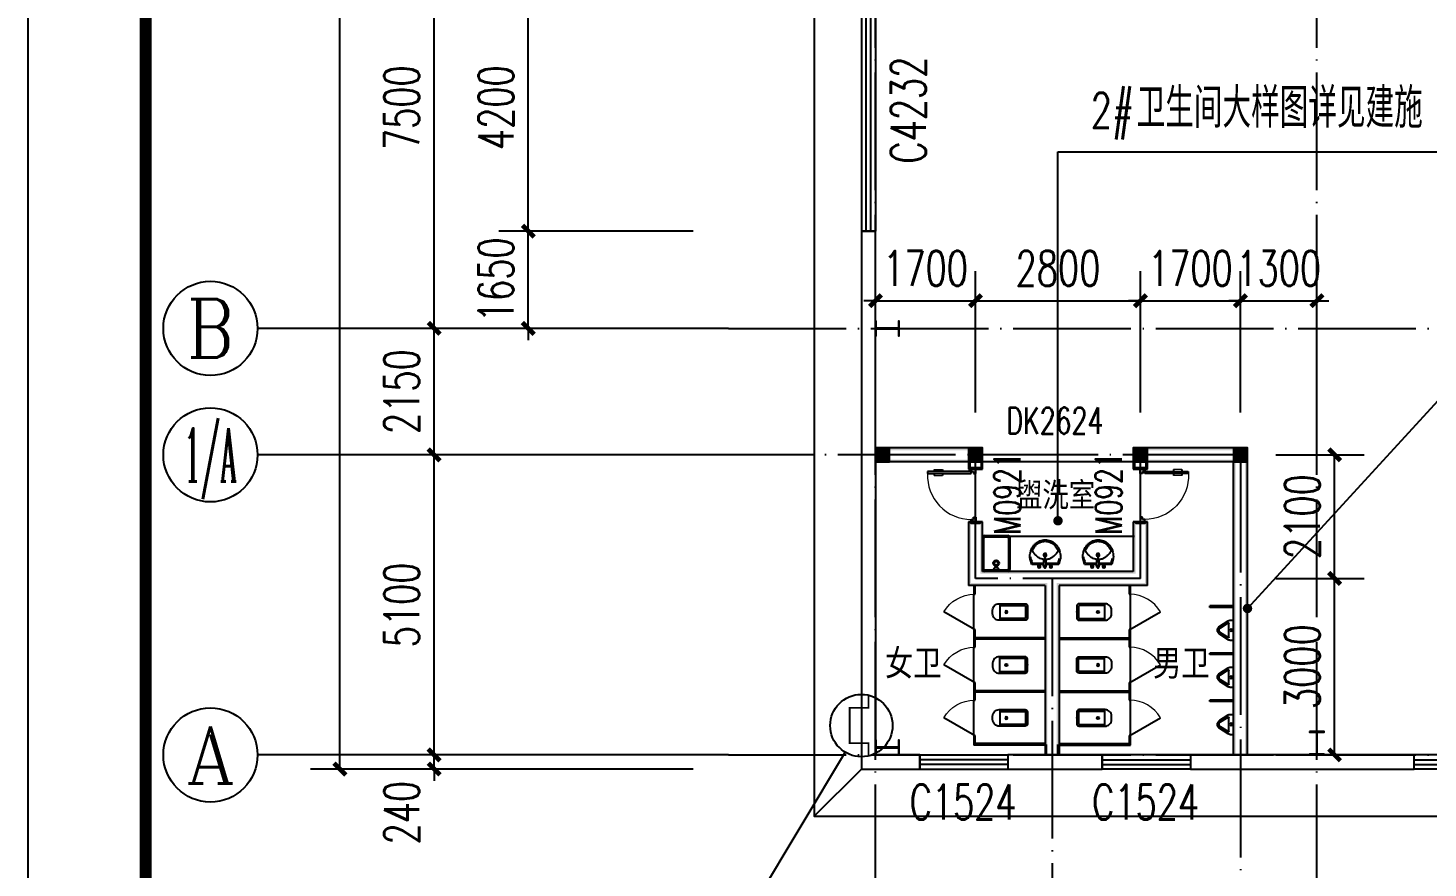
# Model space of a CAD drawing. Extents: x 14095202 to 14511487, y -1430609 to -90420.
# Drawn here: x 14387687 to 14411474, y -337142 to -322865 of the extents above; entities that cross this region are included whole.
import ezdxf
from ezdxf.enums import TextEntityAlignment as Align

# ---------------------------------------------------------------- set-up
doc = ezdxf.new("R2010")
doc.units = 0
doc.header["$LTSCALE"] = 1000
doc.header["$MEASUREMENT"] = 0
doc.linetypes.add('DOTE', pattern=[2.42, 2, -0.2, 0.02, -0.2])
for name, color, linetype in [('AXIS', 3, 'Continuous'), ('AXIS_TEXT', 7, 'Continuous'), ('COLUMN', 2, 'Continuous'), ('DIM_LEAD', 3, 'Continuous'), ('DOTE', 1, 'DOTE'), ('LVTRY', 6, 'Continuous'), ('PUB_DIM', 3, 'Continuous'), ('PUB_HATCH', 8, 'Continuous'), ('PUB_TEXT', 7, 'Continuous'), ('PUB_WALL', 9, 'Continuous'), ('TK', 4, 'Continuous'), ('WALL', 9, 'Continuous'), ('WALL-PARAPET', 6, 'Continuous'), ('WINDOW', 4, 'Continuous'), ('WINDOW_TEXT', 7, 'Continuous')]:
    doc.layers.add(name, color=color, linetype=linetype)
doc.styles.add('_TCH_AXIS', font='COMPLEX', dxfattribs={"bigfont": 'GBCBIG'})
doc.styles.add('_TCH_DIM', font='SIMPLEX', dxfattribs={"bigfont": 'GBCBIG'})
doc.styles.add('_TCH_DIM_T3', font='SIMPLEX', dxfattribs={"width": 0.705882, "bigfont": 'GBCBIG'})
doc.styles.add('_TCH_WINDOW', font='SIMPLEX', dxfattribs={"height": 3.5, "bigfont": 'GBCBIG'})
doc.styles.add('COMPLEX', font='COMPLEX')
doc.styles.add('YAYA', font='', dxfattribs={"width": 0.8, "height": 1})
doc.styles.get('YAYA').set_extended_font_data('SimSun')
doc.dimstyles.new('_TCH_ARCH&&200', dxfattribs={"dimtxt": 595, "dimasz": 200, "dimexe": 500, "dimexo": 600, "dimgap": 252.5, "dimtad": 1, "dimdec": 0, "dimzin": 0, "dimdsep": 46, "dimtxsty": '_TCH_DIM_T3', "dimblk": 'ARCHTICK', "dimcen": 0.09, "dimclrt": 7, "dimazin": 2, "dimtfac": 1, "dimtdec": 0, "dimtix": 1, "dimtmove": 2, "dimatfit": 3, "dimfxl": 0, "dimtolj": 1, "dimtzin": 0, "dimarcsym": 0})

# ---------------------------------------------------------------- blocks, each defined once
blk = doc.blocks.new('A$C797E1D2B')
at = {"layer": 'COLUMN'}
h = blk.add_hatch(color=256, dxfattribs=at)
h.paths.add_polyline_path([(125, 400), (250, 400), (250, 388), (130, 388), (130, 200), (125, 200)])
h.paths.add_polyline_path([(0, 400), (125, 400), (125, 200), (120, 200), (120, 388), (0, 388)])
h.paths.add_polyline_path([(0, 12), (120, 12), (120, 200), (125, 200), (125, 0), (0, 0)])
h.paths.add_polyline_path([(125, 200), (130, 200), (130, 12), (250, 12), (250, 0), (125, 0)])
blk.add_lwpolyline([(250, 0), (250, 12), (130, 12), (130, 388), (250, 388), (250, 400), (0, 400), (0, 388), (120, 388), (120, 12), (0, 12), (0, 0)], close=True, dxfattribs=at)
blk = doc.blocks.new('GeYuanFrame_78234766', base_point=(20.09, 4.53))
at = {"layer": 'TK'}
blk.add_lwpolyline([(20.09, 4.53), (20.09, 598.53), (1071.09, 598.53), (1071.09, 4.53)], close=True, dxfattribs=at)
at = {"layer": 'TK', "const_width": 1}
blk.add_lwpolyline([(45.09, 588.53), (1061.09, 588.53), (1061.09, 14.53), (45.09, 14.53)], close=True, dxfattribs=at)
blk = doc.blocks.new('_AXISO')
blk.add_circle((0, 0), 0.5)
at = {"layer": 'AXIS_TEXT', "style": 'COMPLEX', "width": 1.041667}
blk.add_attdef('A', text='', height=0.56, dxfattribs=at).set_placement((-0.25, -0.28), (0.25, -0.28), align=Align.FIT)
blk = doc.blocks.new('_ArchTick')
at = {"color": 0, "linetype": 'ByBlock', "const_width": 0.4}
blk.add_lwpolyline([(-0.5, -0.5), (0.5, 0.5)], dxfattribs=at)
blk = doc.blocks.new('*D76')
at = {"layer": 'AXIS', "color": 0, "lineweight": -2}
for p, q in [((14398987, -207980), (14392487, -207980)), ((14392987, -335460), (14392987, -207980)), ((14398987, -335460), (14392487, -335460))]:
    blk.add_line(p, q, dxfattribs=at)
at = {"layer": 'Defpoints', "color": 0}
for p in [(14392987, -207980), (14399587, -207980), (14399587, -335460)]:
    blk.add_point(p, dxfattribs=at)
at = {"layer": 'AXIS', "color": 0, "lineweight": -2, "xscale": 200, "yscale": 200, "zscale": 200}
for p, rotation in [((14392987, -207980), 90), ((14392987, -335460), 270)]:
    blk.add_blockref('_ArchTick', p, dxfattribs=dict(at, rotation=rotation))
at = {"layer": 'AXIS', "color": 7, "insert": (14392437, -271720), "char_height": 595, "attachment_point": 5, "rotation": 90, "style": '_TCH_DIM_T3'}
blk.add_mtext('\\A1;127480', dxfattribs=at)
blk = doc.blocks.new('*D77')
at = {"layer": 'AXIS', "color": 0, "lineweight": -2}
for p, q in [((14394587, -335220), (14394587, -335020)), ((14398987, -335220), (14394087, -335220)), ((14394587, -335460), (14394587, -335220)), ((14398987, -335460), (14394087, -335460)), ((14394587, -335460), (14394587, -335660))]:
    blk.add_line(p, q, dxfattribs=at)
at = {"layer": 'Defpoints', "color": 0}
for p in [(14394587, -335220), (14399587, -335220), (14399587, -335460)]:
    blk.add_point(p, dxfattribs=at)
at = {"layer": 'AXIS', "color": 0, "lineweight": -2, "xscale": 200, "yscale": 200, "zscale": 200}
for p, rotation in [((14394587, -335220), 270), ((14394587, -335460), 90)]:
    blk.add_blockref('_ArchTick', p, dxfattribs=dict(at, rotation=rotation))
at = {"layer": 'AXIS', "color": 7, "insert": (14394037, -336200), "char_height": 595, "attachment_point": 5, "rotation": 90, "style": '_TCH_DIM_T3'}
blk.add_mtext('\\A1;240', dxfattribs=at)
blk = doc.blocks.new('*D78')
at = {"layer": 'AXIS', "color": 0, "lineweight": -2}
for p, q in [((14398987, -330120), (14394087, -330120)), ((14394587, -335220), (14394587, -330120)), ((14398987, -335220), (14394087, -335220))]:
    blk.add_line(p, q, dxfattribs=at)
at = {"layer": 'Defpoints', "color": 0}
for p in [(14394587, -330120), (14399587, -330120), (14399587, -335220)]:
    blk.add_point(p, dxfattribs=at)
at = {"layer": 'AXIS', "color": 0, "lineweight": -2, "xscale": 200, "yscale": 200, "zscale": 200}
for p, rotation in [((14394587, -330120), 90), ((14394587, -335220), 270)]:
    blk.add_blockref('_ArchTick', p, dxfattribs=dict(at, rotation=rotation))
at = {"layer": 'AXIS', "color": 7, "insert": (14394037, -332670), "char_height": 595, "attachment_point": 5, "rotation": 90, "style": '_TCH_DIM_T3'}
blk.add_mtext('\\A1;5100', dxfattribs=at)
blk = doc.blocks.new('*D79')
at = {"layer": 'AXIS', "color": 0, "lineweight": -2}
for p, q in [((14398987, -327970), (14394087, -327970)), ((14394587, -330120), (14394587, -327970)), ((14398987, -330120), (14394087, -330120))]:
    blk.add_line(p, q, dxfattribs=at)
at = {"layer": 'Defpoints', "color": 0}
for p in [(14394587, -327970), (14399587, -327970), (14399587, -330120)]:
    blk.add_point(p, dxfattribs=at)
at = {"layer": 'AXIS', "color": 0, "lineweight": -2, "xscale": 200, "yscale": 200, "zscale": 200}
for p, rotation in [((14394587, -327970), 90), ((14394587, -330120), 270)]:
    blk.add_blockref('_ArchTick', p, dxfattribs=dict(at, rotation=rotation))
at = {"layer": 'AXIS', "color": 7, "insert": (14394037, -329045), "char_height": 595, "attachment_point": 5, "rotation": 90, "style": '_TCH_DIM_T3'}
blk.add_mtext('\\A1;2150', dxfattribs=at)
blk = doc.blocks.new('*D80')
at = {"layer": 'AXIS', "color": 0, "lineweight": -2}
for p, q in [((14398987, -320470), (14394087, -320470)), ((14394587, -327970), (14394587, -320470)), ((14398987, -327970), (14394087, -327970))]:
    blk.add_line(p, q, dxfattribs=at)
at = {"layer": 'Defpoints', "color": 0}
for p in [(14394587, -320470), (14399587, -320470), (14399587, -327970)]:
    blk.add_point(p, dxfattribs=at)
at = {"layer": 'AXIS', "color": 0, "lineweight": -2, "xscale": 200, "yscale": 200, "zscale": 200}
for p, rotation in [((14394587, -320470), 90), ((14394587, -327970), 270)]:
    blk.add_blockref('_ArchTick', p, dxfattribs=dict(at, rotation=rotation))
at = {"layer": 'AXIS', "color": 7, "insert": (14394037, -324220), "char_height": 595, "attachment_point": 5, "rotation": 90, "style": '_TCH_DIM_T3'}
blk.add_mtext('\\A1;7500', dxfattribs=at)
blk = doc.blocks.new('$TCHSYS$WIN2D')
for p, q in [((-0.5, 0.5), (0.5, 0.5)), ((-0.5, 0.5), (-0.5, -0.5)), ((0.5, 0.5), (0.5, -0.5)), ((0.5, 0.1667), (-0.5, 0.1667)), ((0.5, -0.1667), (-0.5, -0.1667)), ((-0.5, -0.5), (0.5, -0.5))]:
    blk.add_line(p, q)
blk = doc.blocks.new('$lvtry$00000037')
for p, q in [((-305, -430), (-305, -30)), ((-285, -420), (-285, -40)), ((-275, 0), (275, 0)), ((-265, -20), (265, -20)), ((285, -180), (245, -198)), ((245, -198), (245, -263)), ((285, -40), (285, -420)), ((305, -30), (305, -430)), ((275, -460), (-275, -460)), ((265, -440), (-265, -440)), ((245, -263), (285, -280))]:
    blk.add_line(p, q)
for radius in [50, 32.5]:
    blk.add_circle((165, -230), radius)
for centre, radius, start, end in [((-275, -30), 30, 90, 180), ((-265, -40), 20, 90, 180), ((265, -40), 20, 0, 90), ((275, -30), 30, 0, 90), ((-275, -430), 30, 180, 270), ((-265, -420), 20, 180, 270), ((265, -420), 20, 270, 0), ((275, -430), 30, 270, 0)]:
    blk.add_arc(centre, radius, start, end)
blk = doc.blocks.new('$lvtry$00000007')
for p, q in [((-170, 0), (170, 0)), ((-170, -61), (-170, 0)), ((-162, -88), (-69, -231)), ((-124, -91), (-43, -216)), ((-116, -76), (116, -76)), ((43, -216), (124, -91)), ((69, -231), (162, -88)), ((170, -61), (170, 0))]:
    blk.add_line(p, q)
blk.add_circle((0, -38), 17.7)
for centre, radius, start, end in [((-120, -61), 50, 180, 213.0863), ((-116, -86), 10, 90, 213.0863), ((0, -191), 80, 210, 330), ((0, -191), 50, 210, 330), ((116, -86), 10, 326.9137, 90), ((120, -61), 50, 326.9137, 0)]:
    blk.add_arc(centre, radius, start, end)
blk = doc.blocks.new('$DorLib2D$00000009')
for p, q in [((0.413, 0.905), (0.413, 0.081)), ((0.454, 0.905), (0.413, 0.905)), ((0.454, 0.081), (0.454, 0.905)), ((0.413, 0.782), (0.378, 0.782)), ((0.413, 0.624), (0.378, 0.624)), ((0.489, 0.782), (0.454, 0.782)), ((0.489, 0.624), (0.454, 0.624)), ((-0.494, 0.081), (-0.453, 0.081)), ((-0.494, -0.002), (-0.494, 0.081)), ((-0.453, 0.081), (-0.453, 0.039)), ((-0.453, 0.039), (-0.412, 0.039)), ((-0.412, 0.039), (-0.412, -0.002)), ((0.413, 0.081), (0.454, 0.081)), ((0.454, 0.039), (0.413, 0.039)), ((0.413, 0.039), (0.413, -0.002)), ((0.495, 0.081), (0.454, 0.081)), ((0.454, 0.081), (0.454, 0.039)), ((0.495, -0.002), (0.495, 0.081)), ((-0.494, -0.002), (-0.494, -0.002)), ((-0.412, -0.002), (-0.494, -0.002)), ((0.413, -0.002), (0.495, -0.002)), ((0.495, -0.002), (0.495, -0.002))]:
    blk.add_line(p, q)
at = {"lineweight": 13}
for p, q in [((0.378, 0.782), (0.378, 0.624)), ((0.489, 0.782), (0.489, 0.624))]:
    blk.add_line(p, q, dxfattribs=at)
blk.add_arc((0.372, 0.082), 0.825, 87.134, 180.0717, dxfattribs=at)
blk = doc.blocks.new('$TCHSYS$APDOOR2D')
blk.add_line((0.5, 0), (0, 0.866))
at = {"lineweight": 13}
blk.add_arc((0.5, 0), 1, 120, 180, dxfattribs=at)
blk = doc.blocks.new('_FZH')
blk.add_lwpolyline([(-0.5, -0.5), (0.5, -0.5), (0.5, 0.5), (-0.5, 0.5)], close=True)
at = {"layer": 'PUB_HATCH'}
blk.add_solid([(-0.5, -0.5), (0.5, -0.5), (-0.5, 0.5), (0.5, 0.5)], dxfattribs=at)
blk = doc.blocks.new('$lvtry$00000192')
for p, q in [((-249, -114), (-277, -200)), ((-257, -192), (-247, -166)), ((-30, -114), (-249, -114)), ((-237, -138), (-247, -166)), ((-235, -138), (-27, -138)), ((-144, -84), (-75, -83)), ((-109, -118), (-110, -49)), ((-24, -72), (-30, -109)), ((-30, -109), (-17, -212)), ((-24, -72), (0, -73)), ((-24, -72), (-17, -212)), ((-23, -91), (0, -91)), ((-18, -202), (-1, -202)), ((-17, -212), (-1, -212)), ((15, -203), (-1, -202)), ((14, -212), (-1, -212)), ((24, -73), (0, -73)), ((23, -92), (0, -91)), ((1, -314), (0, -229)), ((24, -73), (14, -212)), ((30, -110), (14, -212)), ((24, -73), (30, -110)), ((26, -138), (243, -138)), ((256, -114), (29, -114)), ((75, -83), (144, -82)), ((110, -117), (109, -48)), ((243, -138), (263, -192)), ((243, -138), (272, -216)), ((283, -200), (256, -114)), ((-43, -272), (43, -271))]:
    blk.add_line(p, q)
for points in [[(-277, -200, 0.044851), (-282, -257, 0.06689), (-277, -296, 0.023023), (-257, -356, 0.044853), (-243, -386, 0.043799), (-215, -425, 0.044001), (-180, -459, 0.042834), (-139, -487, 0.043018), (-95, -507, 0.042273), (-47, -520, 0.042347), (2, -524, 0.04234), (52, -520, 0.042268), (100, -508, 0.043003), (144, -488, 0.042821), (185, -460, 0.043985), (220, -426, 0.043782), (249, -387, 0.044843), (273, -338, 0.059205), (283, -297, 0.030672), (287, -241, 0.04375), (283, -201, 0.001982), (283, -201, 0.000717), (283, -200)], [(-21, -200, 0.021783), (-40, -200, 0.043137), (-49, -201, 0.041783), (-92, -214, 0.044848), (-129, -233, 0.04131), (-155, -252, 0.026055), (-194, -290, 0.052783), (-228, -336, 0.159914), (-231, -349, 0.063485), (-229, -357, 0.0374), (-221, -373, 0.051256), (-198, -406, 0.043963), (-164, -440, 0.042872), (-127, -465, 0.042994), (-86, -483, 0.042296), (-43, -495, 0.042347), (2, -499, 0.042341), (47, -495, 0.042292), (91, -484, 0.04298), (132, -466, 0.042859), (169, -440, 0.043948), (202, -409, 0.046877), (227, -374, 0.041749), (235, -357, 0.059652), (238, -346, 0.177603), (234, -327, 0.063235), (189, -275, 0.024325), (146, -239, 0.043369), (120, -223, 0.042415), (76, -205, 0.050318), (38, -197, 0.034463), (33, -197, 0.015757), (19, -198, 0.015757)]]:
    blk.add_lwpolyline(points, format="xyb")
blk.add_lwpolyline([(-257, -192), (-264, -237), (-264, -241)])
for centre, radius in [((-109, -83), 23.8), ((-109, -83), 14.2), ((110, -83), 23.8), ((110, -83), 14.2), ((0, -271), 28.5), ((0, -271), 19)]:
    blk.add_circle(centre, radius)
for centre, start, end in [((-1, -61), 79.8328, 278.7823), ((1, -61), 259.8328, 98.7823)]:
    blk.add_arc(centre, 6.83, start, end)
blk.add_point((0, -91))
blk = doc.blocks.new('$lvtry$00000200')
at = {"color": 0}
for p, q in [((-110, -40), (-110, -470)), ((100, -30), (-100, -30)), ((110, -470), (110, -40))]:
    blk.add_line(p, q, dxfattribs=at)
blk.add_lwpolyline([(100, 0), (-100, 0, 0.414214), (-140, -40), (-140, -480, 0.414214), (-30, -590), (30, -590, 0.414214), (140, -480), (140, -40, 0.414214)], format="xyb", close=True, dxfattribs=at)
blk.add_lwpolyline([(140, -470), (-140, -470)], dxfattribs=at)
blk.add_circle((0, -359), 20, dxfattribs=at)
for centre, start, end in [((-100, -40), 90, 180), ((100, -40), 0, 90)]:
    blk.add_arc(centre, 10, start, end, dxfattribs=at)
for p in [(0, 0), (0, -359)]:
    blk.add_point(p, dxfattribs=at)
blk = doc.blocks.new('*D389')
at = {"layer": 'Defpoints', "color": 0}
for p in [(14396187, -326320), (14399587, -326320), (14399587, -327970)]:
    blk.add_point(p, dxfattribs=at)
at = {"layer": 'PUB_DIM', "color": 0, "lineweight": -2}
for p, q in [((14398987, -326320), (14395687, -326320)), ((14396187, -326320), (14396187, -326120)), ((14396187, -327970), (14396187, -326320)), ((14398987, -327970), (14395687, -327970)), ((14396187, -327970), (14396187, -328170))]:
    blk.add_line(p, q, dxfattribs=at)
at = {"layer": 'PUB_DIM', "color": 0, "lineweight": -2, "xscale": 200, "yscale": 200, "zscale": 200}
for p, rotation in [((14396187, -326320), 270), ((14396187, -327970), 90)]:
    blk.add_blockref('_ArchTick', p, dxfattribs=dict(at, rotation=rotation))
at = {"layer": 'PUB_DIM', "color": 7, "insert": (14395637, -327145), "char_height": 595, "attachment_point": 5, "rotation": 90, "style": '_TCH_DIM_T3'}
blk.add_mtext('\\A1;1650', dxfattribs=at)
blk = doc.blocks.new('*D390')
at = {"layer": 'Defpoints', "color": 0}
for p in [(14396187, -322120), (14399587, -322120), (14399587, -326320)]:
    blk.add_point(p, dxfattribs=at)
at = {"layer": 'PUB_DIM', "color": 0, "lineweight": -2}
for p, q in [((14398987, -322120), (14395687, -322120)), ((14396187, -326320), (14396187, -322120)), ((14398987, -326320), (14395687, -326320))]:
    blk.add_line(p, q, dxfattribs=at)
at = {"layer": 'PUB_DIM', "color": 0, "lineweight": -2, "xscale": 200, "yscale": 200, "zscale": 200}
for p, rotation in [((14396187, -322120), 90), ((14396187, -326320), 270)]:
    blk.add_blockref('_ArchTick', p, dxfattribs=dict(at, rotation=rotation))
at = {"layer": 'PUB_DIM', "color": 7, "insert": (14395637, -324220), "char_height": 595, "attachment_point": 5, "rotation": 90, "style": '_TCH_DIM_T3'}
blk.add_mtext('\\A1;4200', dxfattribs=at)
blk = doc.blocks.new('*D875')
at = {"layer": 'Defpoints', "color": 0}
for p in [(14403787, -327500), (14402087, -330000), (14403787, -330000)]:
    blk.add_point(p, dxfattribs=at)
at = {"layer": 'PUB_DIM', "color": 0, "lineweight": -2}
for p, q in [((14402087, -329400), (14402087, -327000)), ((14403787, -329400), (14403787, -327000)), ((14402087, -327500), (14401887, -327500)), ((14402087, -327500), (14403787, -327500)), ((14403787, -327500), (14403987, -327500))]:
    blk.add_line(p, q, dxfattribs=at)
at = {"layer": 'PUB_DIM', "color": 0, "lineweight": -2, "xscale": 200, "yscale": 200, "zscale": 200}
blk.add_blockref('_ArchTick', (14402087, -327500), dxfattribs=at)
at = {"layer": 'PUB_DIM', "color": 0, "lineweight": -2, "xscale": 200, "yscale": 200, "zscale": 200, "rotation": 180}
blk.add_blockref('_ArchTick', (14403787, -327500), dxfattribs=at)
at = {"layer": 'PUB_DIM', "color": 7, "insert": (14402937, -326950), "char_height": 595, "attachment_point": 5, "style": '_TCH_DIM_T3'}
blk.add_mtext('\\A1;1700', dxfattribs=at)
blk = doc.blocks.new('*D876')
at = {"layer": 'Defpoints', "color": 0}
for p in [(14406587, -327500), (14403787, -330000), (14406587, -330000)]:
    blk.add_point(p, dxfattribs=at)
at = {"layer": 'PUB_DIM', "color": 0, "lineweight": -2}
for p, q in [((14403787, -329400), (14403787, -327000)), ((14406587, -329400), (14406587, -327000)), ((14403787, -327500), (14406587, -327500))]:
    blk.add_line(p, q, dxfattribs=at)
at = {"layer": 'PUB_DIM', "color": 0, "lineweight": -2, "xscale": 200, "yscale": 200, "zscale": 200, "rotation": 180}
blk.add_blockref('_ArchTick', (14403787, -327500), dxfattribs=at)
at = {"layer": 'PUB_DIM', "color": 0, "lineweight": -2, "xscale": 200, "yscale": 200, "zscale": 200}
blk.add_blockref('_ArchTick', (14406587, -327500), dxfattribs=at)
at = {"layer": 'PUB_DIM', "color": 7, "insert": (14405187, -326950), "char_height": 595, "attachment_point": 5, "style": '_TCH_DIM_T3'}
blk.add_mtext('\\A1;2800', dxfattribs=at)
blk = doc.blocks.new('*D877')
at = {"layer": 'Defpoints', "color": 0}
for p in [(14408287, -327500), (14406587, -330000), (14408287, -330000)]:
    blk.add_point(p, dxfattribs=at)
at = {"layer": 'PUB_DIM', "color": 0, "lineweight": -2}
for p, q in [((14406587, -329400), (14406587, -327000)), ((14408287, -329400), (14408287, -327000)), ((14406587, -327500), (14406387, -327500)), ((14406587, -327500), (14408287, -327500)), ((14408287, -327500), (14408487, -327500))]:
    blk.add_line(p, q, dxfattribs=at)
at = {"layer": 'PUB_DIM', "color": 0, "lineweight": -2, "xscale": 200, "yscale": 200, "zscale": 200}
blk.add_blockref('_ArchTick', (14406587, -327500), dxfattribs=at)
at = {"layer": 'PUB_DIM', "color": 0, "lineweight": -2, "xscale": 200, "yscale": 200, "zscale": 200, "rotation": 180}
blk.add_blockref('_ArchTick', (14408287, -327500), dxfattribs=at)
at = {"layer": 'PUB_DIM', "color": 7, "insert": (14407437, -326950), "char_height": 595, "attachment_point": 5, "style": '_TCH_DIM_T3'}
blk.add_mtext('\\A1;1700', dxfattribs=at)
blk = doc.blocks.new('*D878')
at = {"layer": 'Defpoints', "color": 0}
for p in [(14409587, -327500), (14408287, -330000), (14409587, -330000)]:
    blk.add_point(p, dxfattribs=at)
at = {"layer": 'PUB_DIM', "color": 0, "lineweight": -2}
for p, q in [((14408287, -329400), (14408287, -327000)), ((14409587, -329400), (14409587, -327000)), ((14408287, -327500), (14408087, -327500)), ((14408287, -327500), (14409587, -327500)), ((14409587, -327500), (14409787, -327500))]:
    blk.add_line(p, q, dxfattribs=at)
at = {"layer": 'PUB_DIM', "color": 0, "lineweight": -2, "xscale": 200, "yscale": 200, "zscale": 200}
blk.add_blockref('_ArchTick', (14408287, -327500), dxfattribs=at)
at = {"layer": 'PUB_DIM', "color": 0, "lineweight": -2, "xscale": 200, "yscale": 200, "zscale": 200, "rotation": 180}
blk.add_blockref('_ArchTick', (14409587, -327500), dxfattribs=at)
at = {"layer": 'PUB_DIM', "color": 7, "insert": (14408937, -326950), "char_height": 595, "attachment_point": 5, "style": '_TCH_DIM_T3'}
blk.add_mtext('\\A1;1300', dxfattribs=at)
blk = doc.blocks.new('*D1073')
at = {"layer": 'Defpoints', "color": 0}
for p in [(14408287, -332220), (14409887, -332220), (14408287, -335220)]:
    blk.add_point(p, dxfattribs=at)
at = {"layer": 'PUB_DIM', "color": 0, "lineweight": -2}
for p, q in [((14408887, -332220), (14410387, -332220)), ((14409887, -335220), (14409887, -332220)), ((14408887, -335220), (14410387, -335220))]:
    blk.add_line(p, q, dxfattribs=at)
at = {"layer": 'PUB_DIM', "color": 0, "lineweight": -2, "xscale": 200, "yscale": 200, "zscale": 200}
for p, rotation in [((14409887, -332220), 90), ((14409887, -335220), 270)]:
    blk.add_blockref('_ArchTick', p, dxfattribs=dict(at, rotation=rotation))
at = {"layer": 'PUB_DIM', "color": 7, "insert": (14409337, -333720), "char_height": 595, "attachment_point": 5, "rotation": 90, "style": '_TCH_DIM_T3'}
blk.add_mtext('\\A1;3000', dxfattribs=at)
blk = doc.blocks.new('*D1074')
at = {"layer": 'Defpoints', "color": 0}
for p in [(14408287, -330120), (14409887, -330120), (14408287, -332220)]:
    blk.add_point(p, dxfattribs=at)
at = {"layer": 'PUB_DIM', "color": 0, "lineweight": -2}
for p, q in [((14408887, -330120), (14410387, -330120)), ((14409887, -332220), (14409887, -330120)), ((14408887, -332220), (14410387, -332220))]:
    blk.add_line(p, q, dxfattribs=at)
at = {"layer": 'PUB_DIM', "color": 0, "lineweight": -2, "xscale": 200, "yscale": 200, "zscale": 200}
for p, rotation in [((14409887, -330120), 90), ((14409887, -332220), 270)]:
    blk.add_blockref('_ArchTick', p, dxfattribs=dict(at, rotation=rotation))
at = {"layer": 'PUB_DIM', "color": 7, "insert": (14409337, -331170), "char_height": 595, "attachment_point": 5, "rotation": 90, "style": '_TCH_DIM_T3'}
blk.add_mtext('\\A1;2100', dxfattribs=at)

msp = doc.modelspace()

# ---------------------------------------------------------------- hatches: boundary and pattern name
at = {"layer": 'PUB_WALL'}
for points in [[(14402326.9, -330000.3), (14402086.9, -330000.3), (14402126.9, -330040.3), (14402286.9, -330040.3)], [(14402086.9, -330000.3), (14402086.9, -330240.3), (14402126.9, -330200.3), (14402126.9, -330040.3)], [(14402326.9, -330240.3), (14402326.9, -330000.3), (14402286.9, -330040.3), (14402286.9, -330200.3)], [(14402326.9, -330000.3), (14402326.9, -330040.3), (14403666.9, -330040.3), (14403666.9, -330000.3)], [(14403906.9, -330000.3), (14403666.9, -330000.3), (14403706.9, -330040.3), (14403866.9, -330040.3)], [(14403666.9, -330000.3), (14403666.9, -330240.3), (14403706.9, -330200.3), (14403706.9, -330040.3)], [(14403906.9, -330240.3), (14403906.9, -330000.3), (14403866.9, -330040.3), (14403866.9, -330200.3)], [(14406706.9, -330000.3), (14406466.9, -330000.3), (14406506.9, -330040.3), (14406666.9, -330040.3)], [(14406466.9, -330000.3), (14406466.9, -330240.3), (14406506.9, -330200.3), (14406506.9, -330040.3)], [(14406706.9, -330240.3), (14406706.9, -330000.3), (14406666.9, -330040.3), (14406666.9, -330200.3)], [(14406706.9, -330000.3), (14406706.9, -330040.3), (14408166.9, -330040.3), (14408166.9, -330000.3)], [(14408406.9, -330000.3), (14408166.9, -330000.3), (14408206.9, -330040.3), (14408366.9, -330040.3)], [(14408166.9, -330000.3), (14408166.9, -330240.3), (14408206.9, -330200.3), (14408206.9, -330040.3)], [(14408406.9, -330240.3), (14408406.9, -330000.3), (14408366.9, -330040.3), (14408366.9, -330200.3)], [(14402086.9, -330240.3), (14402326.9, -330240.3), (14402286.9, -330200.3), (14402126.9, -330200.3)], [(14402326.9, -330200.3), (14402326.9, -330240.3), (14403666.9, -330240.3), (14403666.9, -330200.3)], [(14403666.9, -330240.3), (14403906.9, -330240.3), (14403866.9, -330200.3), (14403706.9, -330200.3)], [(14403706.9, -330240.3), (14403666.9, -330240.3), (14403666.9, -330360.3), (14403706.9, -330320.3)], [(14403666.9, -330360.3), (14403906.9, -330360.3), (14403866.9, -330320.3), (14403706.9, -330320.3)], [(14403906.9, -330240.3), (14403866.9, -330240.3), (14403866.9, -330320.3), (14403906.9, -330360.3)], [(14406466.9, -330240.3), (14406706.9, -330240.3), (14406666.9, -330200.3), (14406506.9, -330200.3)], [(14406506.9, -330240.3), (14406466.9, -330240.3), (14406466.9, -330360.3), (14406506.9, -330320.3)], [(14406466.9, -330360.3), (14406706.9, -330360.3), (14406666.9, -330320.3), (14406506.9, -330320.3)], [(14406706.9, -330240.3), (14406666.9, -330240.3), (14406666.9, -330320.3), (14406706.9, -330360.3)], [(14406706.9, -330200.3), (14406706.9, -330240.3), (14408166.9, -330240.3), (14408166.9, -330200.3)], [(14408166.9, -330240.3), (14408406.9, -330240.3), (14408366.9, -330200.3), (14408206.9, -330200.3)], [(14408206.9, -330240.3), (14408166.9, -330240.3), (14408166.9, -335220.3), (14408206.9, -335220.3)], [(14408406.9, -330240.3), (14408366.9, -330240.3), (14408366.9, -335220.3), (14408406.9, -335220.3)], [(14403906.9, -331260.3), (14403666.9, -331260.3), (14403706.9, -331300.3), (14403866.9, -331300.3)], [(14403666.9, -331260.3), (14403666.9, -332340.3), (14403706.9, -332300.3), (14403706.9, -331300.3)], [(14403906.9, -332100.3), (14403906.9, -331260.3), (14403866.9, -331300.3), (14403866.9, -332140.3)], [(14406706.9, -331260.3), (14406466.9, -331260.3), (14406506.9, -331300.3), (14406666.9, -331300.3)], [(14406466.9, -331260.3), (14406466.9, -332100.3), (14406506.9, -332140.3), (14406506.9, -331300.3)], [(14406706.9, -332340.3), (14406706.9, -331260.3), (14406666.9, -331300.3), (14406666.9, -332300.3)], [(14404966.9, -332340.3), (14403666.9, -332340.3), (14403706.9, -332300.3), (14405006.9, -332300.3)], [(14405206.9, -332100.3), (14403906.9, -332100.3), (14403866.9, -332140.3), (14405206.9, -332140.3)], [(14404966.9, -332340.3), (14404966.9, -333240.3), (14405006.9, -333240.3), (14405006.9, -332300.3)], [(14406706.9, -332340.3), (14405206.9, -332340.3), (14405166.9, -332300.3), (14406666.9, -332300.3)], [(14405206.9, -332340.3), (14405206.9, -333240.3), (14405166.9, -333240.3), (14405166.9, -332300.3)], [(14406466.9, -332100.3), (14405206.9, -332100.3), (14405206.9, -332140.3), (14406506.9, -332140.3)], [(14404966.9, -333240.3), (14404966.9, -334140.3), (14405006.9, -334140.3), (14405006.9, -333240.3)], [(14405206.9, -333240.3), (14405206.9, -334140.3), (14405166.9, -334140.3), (14405166.9, -333240.3)], [(14404966.9, -334140.3), (14404966.9, -335040.3), (14405006.9, -335040.3), (14405006.9, -334140.3)], [(14405206.9, -334140.3), (14405206.9, -335040.3), (14405166.9, -335040.3), (14405166.9, -334140.3)], [(14404966.9, -335040.3), (14404966.9, -335220.3), (14405006.9, -335220.3), (14405006.9, -335040.3)], [(14405206.9, -335040.3), (14405206.9, -335220.3), (14405166.9, -335220.3), (14405166.9, -335040.3)]]:
    msp.add_hatch(color=256, dxfattribs=at).paths.add_polyline_path(points)

# ---------------------------------------------------------------- linework, layer by layer
at = {"ltscale": 0.5}
msp.add_line((14401046.9, -336260.3), (14401846.9, -335460.3), dxfattribs=at)
msp.add_lwpolyline([(14401046.9, -312970.3), (14401046.9, -336260.3), (14417086.9, -336260.3)], dxfattribs=at)
at = {"const_width": 30}
msp.add_lwpolyline([(14401966.9, -334220.3), (14401966.9, -334420.3), (14401646.9, -334420.3), (14401646.9, -335020.3), (14401966.9, -335020.3), (14401966.9, -335220.3)], dxfattribs=at)
at = {"layer": 'AXIS'}
for p, q in [((14399586.9, -327970.3), (14391586.9, -327970.3)), ((14399586.9, -330120.3), (14391586.9, -330120.3)), ((14399586.9, -335220.3), (14391586.9, -335220.3))]:
    msp.add_line(p, q, dxfattribs=at)
at = {"layer": 'DIM_LEAD'}
for p, q in [((14405186.9, -331240.3), (14405186.9, -324970.3)), ((14405186.9, -324970.3), (14412848.6, -324970.3)), ((14408406.9, -332730.3), (14411706.9, -329130.3)), ((14401573.7, -335174.8), (14399586.9, -338480.3))]:
    msp.add_line(p, q, dxfattribs=at)
at = {"layer": 'DIM_LEAD', "const_width": 80}
for points in [[(14405186.9, -331280.3, 1), (14405186.9, -331200.3, 1)], [(14408379.8, -332759.8, 1), (14408433.9, -332700.9, 1)]]:
    msp.add_lwpolyline(points, format="xyb", close=True, dxfattribs=at)
at = {"layer": 'DIM_LEAD'}
msp.add_circle((14401846.9, -334720.3), 530.2, dxfattribs=at)
at = {"layer": 'DOTE'}
for p, q in [((14402086.9, -337720.3), (14402086.9, -205720.3)), ((14409586.9, -337720.3), (14409586.9, -205720.3)), ((14399586.9, -327970.3), (14494586.9, -327970.3)), ((14408286.9, -330120.3), (14399586.9, -330120.3)), ((14403786.9, -332220.3), (14403786.9, -330120.3)), ((14406586.9, -332220.3), (14406586.9, -330120.3)), ((14408286.9, -330120.3), (14408286.9, -337720.3)), ((14406586.9, -332220.3), (14403786.9, -332220.3)), ((14405086.9, -332220.3), (14405086.9, -337720.3)), ((14399586.9, -335220.3), (14494586.9, -335220.3))]:
    msp.add_line(p, q, dxfattribs=at)
at = {"layer": 'LVTRY'}
for p, q in [((14404366.9, -331500.3), (14406486.9, -331500.3)), ((14404366.9, -332100.3), (14404366.9, -331500.3)), ((14403754.4, -332340.3), (14403754.4, -332490.3)), ((14403779.4, -332340.3), (14403754.4, -332340.3)), ((14403754.4, -332490.3), (14403779.4, -332490.3)), ((14403754.4, -333090.3), (14403754.4, -332490.3)), ((14403779.4, -332490.3), (14403779.4, -332340.3)), ((14406394.4, -332340.3), (14406394.4, -332490.3)), ((14406419.4, -332340.3), (14406394.4, -332340.3)), ((14406394.4, -332490.3), (14406419.4, -332490.3)), ((14406419.4, -332490.3), (14406419.4, -332340.3)), ((14406419.4, -333090.3), (14406419.4, -332490.3)), ((14408166.9, -332687.8), (14407766.9, -332687.8)), ((14407766.9, -332712.8), (14407766.9, -332687.8)), ((14408166.9, -332712.8), (14407766.9, -332712.8)), ((14408166.9, -332712.8), (14408166.9, -332687.8)), ((14403779.4, -333090.3), (14403754.4, -333090.3)), ((14403754.4, -333090.3), (14403754.4, -333240.3)), ((14403754.4, -333240.3), (14403754.4, -333390.3)), ((14403779.4, -333227.8), (14403779.4, -333090.3)), ((14404966.9, -333227.8), (14403779.4, -333227.8)), ((14404966.9, -333252.8), (14403779.4, -333252.8)), ((14403779.4, -333390.3), (14403779.4, -333252.8)), ((14404966.9, -333252.8), (14404966.9, -333227.8)), ((14405206.9, -333227.8), (14406394.4, -333227.8)), ((14405206.9, -333252.8), (14406394.4, -333252.8)), ((14406419.4, -333090.3), (14406394.4, -333090.3)), ((14406394.4, -333090.3), (14406394.4, -333227.8)), ((14406394.4, -333252.8), (14406394.4, -333390.3)), ((14406419.4, -333240.3), (14406419.4, -333090.3)), ((14406419.4, -333390.3), (14406419.4, -333240.3)), ((14403754.4, -333390.3), (14403779.4, -333390.3)), ((14403754.4, -333990.3), (14403754.4, -333390.3)), ((14406394.4, -333390.3), (14406419.4, -333390.3)), ((14406419.4, -333990.3), (14406419.4, -333390.3)), ((14408166.9, -333487.8), (14407766.9, -333487.8)), ((14407766.9, -333512.8), (14407766.9, -333487.8)), ((14408166.9, -333512.8), (14408166.9, -333487.8)), ((14408166.9, -333512.8), (14407766.9, -333512.8)), ((14403779.4, -333990.3), (14403754.4, -333990.3)), ((14403754.4, -333990.3), (14403754.4, -334140.3)), ((14403754.4, -334140.3), (14403754.4, -334290.3)), ((14403779.4, -334127.8), (14403779.4, -333990.3)), ((14404966.9, -334127.8), (14403779.4, -334127.8)), ((14404966.9, -334152.8), (14403779.4, -334152.8)), ((14403779.4, -334290.3), (14403779.4, -334152.8)), ((14404966.9, -334152.8), (14404966.9, -334127.8)), ((14405206.9, -334127.8), (14406394.4, -334127.8)), ((14405206.9, -334152.8), (14406394.4, -334152.8)), ((14406419.4, -333990.3), (14406394.4, -333990.3)), ((14406394.4, -333990.3), (14406394.4, -334127.8)), ((14406394.4, -334152.8), (14406394.4, -334290.3)), ((14406419.4, -334140.3), (14406419.4, -333990.3)), ((14406419.4, -334290.3), (14406419.4, -334140.3)), ((14403754.4, -334290.3), (14403779.4, -334290.3)), ((14403754.4, -334890.3), (14403754.4, -334290.3)), ((14406394.4, -334290.3), (14406419.4, -334290.3)), ((14406419.4, -334890.3), (14406419.4, -334290.3)), ((14408166.9, -334287.8), (14407766.9, -334287.8)), ((14407766.9, -334312.8), (14407766.9, -334287.8)), ((14408166.9, -334312.8), (14407766.9, -334312.8)), ((14408166.9, -334312.8), (14408166.9, -334287.8)), ((14403779.4, -334890.3), (14403754.4, -334890.3)), ((14403754.4, -334890.3), (14403754.4, -335052.8)), ((14403779.4, -335027.8), (14403779.4, -334890.3)), ((14406419.4, -334890.3), (14406394.4, -334890.3)), ((14406394.4, -334890.3), (14406394.4, -335027.8)), ((14406419.4, -335052.8), (14406419.4, -334890.3)), ((14404966.9, -335052.8), (14403754.4, -335052.8)), ((14404966.9, -335027.8), (14403779.4, -335027.8)), ((14404966.9, -335052.8), (14404966.9, -335027.8)), ((14405206.9, -335027.8), (14406394.4, -335027.8)), ((14405206.9, -335052.8), (14406419.4, -335052.8))]:
    msp.add_line(p, q, dxfattribs=at)
at = {"layer": 'WALL'}
for p, q in [((14403666.9, -330000.3), (14402326.9, -330000.3)), ((14408166.9, -330000.3), (14406706.9, -330000.3)), ((14403666.9, -330240.3), (14402326.9, -330240.3)), ((14403666.9, -330240.3), (14403666.9, -330360.3)), ((14403666.9, -330360.3), (14403906.9, -330360.3)), ((14403906.9, -330360.3), (14403906.9, -330240.3)), ((14406466.9, -330240.3), (14406466.9, -330360.3)), ((14406466.9, -330360.3), (14406706.9, -330360.3)), ((14406706.9, -330360.3), (14406706.9, -330240.3)), ((14408166.9, -330240.3), (14406706.9, -330240.3)), ((14408166.9, -335220.3), (14408166.9, -330240.3)), ((14408406.9, -335220.3), (14408406.9, -330240.3)), ((14403906.9, -331260.3), (14403666.9, -331260.3)), ((14403666.9, -331260.3), (14403666.9, -332340.3)), ((14403906.9, -332100.3), (14403906.9, -331260.3)), ((14406706.9, -331260.3), (14406466.9, -331260.3)), ((14406466.9, -331260.3), (14406466.9, -332100.3)), ((14406706.9, -332340.3), (14406706.9, -331260.3)), ((14405206.9, -332100.3), (14403906.9, -332100.3)), ((14406466.9, -332100.3), (14405206.9, -332100.3)), ((14404966.9, -332340.3), (14403666.9, -332340.3)), ((14404966.9, -332340.3), (14404966.9, -333240.3)), ((14406706.9, -332340.3), (14405206.9, -332340.3)), ((14405206.9, -332340.3), (14405206.9, -333240.3)), ((14404966.9, -333240.3), (14404966.9, -334140.3)), ((14405206.9, -333240.3), (14405206.9, -334140.3)), ((14404966.9, -334140.3), (14404966.9, -335040.3)), ((14405206.9, -334140.3), (14405206.9, -335040.3)), ((14404966.9, -335040.3), (14404966.9, -335220.3)), ((14405206.9, -335040.3), (14405206.9, -335220.3))]:
    msp.add_line(p, q, dxfattribs=at)
at = {"layer": 'WALL-PARAPET'}
for p, q in [((14402086.9, -326320.3), (14401846.9, -326320.3)), ((14401846.9, -326320.3), (14401846.9, -330080.4)), ((14402086.9, -330000.3), (14402086.9, -326320.3)), ((14401846.9, -330080.4), (14401846.9, -335460.3)), ((14402086.9, -330240.3), (14402086.9, -335220.3)), ((14402836.9, -335220.3), (14402086.9, -335220.3)), ((14402836.9, -335460.3), (14402836.9, -335220.3)), ((14405206.9, -335220.3), (14404336.9, -335220.3)), ((14404336.9, -335220.3), (14404336.9, -335460.3)), ((14405936.9, -335220.3), (14405206.9, -335220.3)), ((14405936.9, -335460.3), (14405936.9, -335220.3)), ((14408286.9, -335220.3), (14407436.9, -335220.3)), ((14407436.9, -335220.3), (14407436.9, -335460.3)), ((14411236.9, -335220.3), (14408286.9, -335220.3)), ((14411236.9, -335460.3), (14411236.9, -335220.3)), ((14401846.9, -335460.3), (14402836.9, -335460.3)), ((14404336.9, -335460.3), (14405206.9, -335460.3)), ((14405206.9, -335460.3), (14405936.9, -335460.3)), ((14407436.9, -335460.3), (14408286.9, -335460.3)), ((14408286.9, -335460.3), (14411236.9, -335460.3))]:
    msp.add_line(p, q, dxfattribs=at)
at = {"layer": 'WINDOW'}
msp.add_line((14406466.9, -330240.3), (14403906.9, -330240.3), dxfattribs=at)

# ---------------------------------------------------------------- block references
at = {"xscale": 200, "yscale": 200, "zscale": 200, "rotation": 270}
msp.add_blockref('GeYuanFrame_78234766', (14387686.9, -172120.3), dxfattribs=at)
for p, rotation in [((14402086.9, -327845.3), 270), ((14409711.9, -334820.3), 180), ((14402086.9, -334970.3), 270)]:
    msp.add_blockref('A$C797E1D2B', p, dxfattribs=dict(rotation=rotation))
at = {"layer": 'AXIS'}
ref = msp.add_blockref('_AXISO', (14390786.9, -327970.3), dxfattribs=dict(at, xscale=1600, yscale=1600, zscale=1600))
ref.add_attrib('A', 'B', dxfattribs={"layer": 'AXIS_TEXT', "ltscale": 0.5, "height": 994.9, "style": '_TCH_AXIS'}).set_placement((14390384.2, -328467.8), (14391189.5, -328467.8), align=Align.FIT)
ref = msp.add_blockref('_AXISO', (14390786.9, -330120.3), dxfattribs=dict(at, xscale=1600, yscale=1600, zscale=1600))
ref.add_attrib('A', '1/A', dxfattribs={"layer": 'AXIS_TEXT', "ltscale": 0.5, "height": 905.1, "style": '_TCH_AXIS', "width": 0.381818}).set_placement((14390334.3, -330572.9), (14391239.4, -330572.9), align=Align.FIT)
ref = msp.add_blockref('_AXISO', (14390786.9, -335220.3), dxfattribs=dict(at, xscale=1600, yscale=1600, zscale=1600))
ref.add_attrib('A', 'A', dxfattribs={"layer": 'AXIS_TEXT', "ltscale": 0.5, "height": 971.8, "style": '_TCH_AXIS'}).set_placement((14390370.3, -335706.3), (14391203.4, -335706.3), align=Align.FIT)
at = {"layer": 'COLUMN', "xscale": 240, "yscale": 240, "zscale": 240}
for p in [(14402206.9, -330120.3), (14403786.9, -330120.3), (14406586.9, -330120.3), (14408286.9, -330120.3)]:
    msp.add_blockref('_FZH', p, dxfattribs=at)
at = {"layer": 'LVTRY'}
for name, p, rotation in [('$lvtry$00000037', (14404366.9, -331795.3, 0), 270.0000000000017), ('$lvtry$00000200', (14405506.9, -332790.3, -400), 89.99999999999999), ('$lvtry$00000200', (14404666.9, -333690.3, -400), 270), ('$lvtry$00000200', (14405506.9, -334590.3, -400), 89.99999999999999)]:
    msp.add_blockref(name, p, dxfattribs=dict(at, rotation=rotation))
at = {"layer": 'LVTRY', "xscale": 0.9107142857142857, "yscale": -1.023255813953488, "rotation": 359.9999999999565}
for p in [(14404966.7, -332100.1, 0), (14405866.7, -332100.1, 0)]:
    msp.add_blockref('$lvtry$00000192', p, dxfattribs=at)
at = {"layer": 'LVTRY', "xscale": -600, "zscale": 25, "rotation": 90}
for p, yscale in [((14403766.9, -332790.3), 600), ((14406406.9, -332790.3), -600), ((14403766.9, -333690.3), 600), ((14406406.9, -333690.3), -600), ((14403766.9, -334590.3), 600), ((14406406.9, -334590.3), -600)]:
    msp.add_blockref('$TCHSYS$APDOOR2D', p, dxfattribs=dict(at, yscale=yscale))
at = {"layer": 'LVTRY', "yscale": -1}
for name, p, rotation in [('$lvtry$00000200', (14404666.9, -332790.3, -400), 89.99999999999994), ('$lvtry$00000007', (14408166.9, -333100.3), 89.99999999999999), ('$lvtry$00000200', (14405506.9, -333690.3, -400), 269.9999999999999), ('$lvtry$00000007', (14408166.9, -333900.3), 89.99999999999999), ('$lvtry$00000200', (14404666.9, -334590.3, -400), 89.99999999999994), ('$lvtry$00000007', (14408166.9, -334700.3), 89.99999999999999)]:
    msp.add_blockref(name, p, dxfattribs=dict(at, rotation=rotation))
at = {"layer": 'WINDOW'}
ref = msp.add_blockref('$TCHSYS$WIN2D', (14401966.9, -324220.3), dxfattribs=dict(at, xscale=4200, yscale=-240, zscale=4200, rotation=270))
ref.add_attrib('A', 'C4232', (14402944.1, -325170.3), dxfattribs={"layer": 'WINDOW_TEXT', "ltscale": 0.5, "height": 595, "rotation": 90, "style": '_TCH_WINDOW', "width": 0.705882})
ref = msp.add_blockref('$DorLib2D$00000009', (14403786.9, -330810.3), dxfattribs=dict(at, xscale=900, yscale=900, zscale=900, rotation=90))
ref.add_attrib('A', 'M0921', (14404549.8, -331477.8), dxfattribs={"layer": 'WINDOW_TEXT', "ltscale": 0.5, "height": 446.25, "rotation": 90, "style": '_TCH_WINDOW', "width": 0.705882})
ref = msp.add_blockref('$DorLib2D$00000009', (14406586.9, -330810.3), dxfattribs=dict(at, xscale=900, yscale=-900, zscale=900, rotation=90))
ref.add_attrib('A', 'M0921', (14406270.1, -331477.8), dxfattribs={"layer": 'WINDOW_TEXT', "ltscale": 0.5, "height": 446.25, "rotation": 90, "style": '_TCH_WINDOW', "width": 0.705882})
ref = msp.add_blockref('$TCHSYS$WIN2D', (14413336.9, -335340.3), dxfattribs=dict(at, xscale=-4200, yscale=-240, zscale=-4200))
ref.add_attrib('A', 'C4232a', (14412206.9, -334958.1), dxfattribs={"layer": 'WINDOW_TEXT', "ltscale": 0.5, "height": 595, "style": '_TCH_WINDOW', "width": 0.705882})
ref = msp.add_blockref('$TCHSYS$WIN2D', (14403586.9, -335340.3), dxfattribs=dict(at, xscale=1500, yscale=240, zscale=1500))
ref.add_attrib('A', 'C1524', (14402666.9, -336317.6), dxfattribs={"layer": 'WINDOW_TEXT', "ltscale": 0.5, "height": 595, "style": '_TCH_WINDOW', "width": 0.705882})
ref = msp.add_blockref('$TCHSYS$WIN2D', (14406686.9, -335340.3), dxfattribs=dict(at, xscale=-1500, yscale=240, zscale=-1500))
ref.add_attrib('A', 'C1524', (14405766.9, -336317.6), dxfattribs={"layer": 'WINDOW_TEXT', "ltscale": 0.5, "height": 595, "style": '_TCH_WINDOW', "width": 0.705882})

# ---------------------------------------------------------------- texts
at = {"layer": 'PUB_TEXT'}
for s, height, style, width, p in [('2#', 595, '_TCH_DIM', 0.705882, (14405743.7, -324562)), ('盥洗室', 410.13, 'YAYA', 0.8, (14404475.3, -331002)), ('女卫', 440.51, 'YAYA', 0.8, (14402247.8, -333876)), ('男卫', 440.51, 'YAYA', 0.8, (14406802.4, -333876))]:
    msp.add_text(s, height=height, dxfattribs=dict(at, style=style, width=width)).set_placement(p)
at = {"layer": 'PUB_TEXT', "style": '_TCH_DIM'}
msp.add_text('卫生间大样图详见建施', height=675.18, dxfattribs=at).set_placement((14406523.7, -324562))
at = {"layer": 'WINDOW_TEXT', "style": '_TCH_WINDOW', "width": 0.705882}
msp.add_text('DK2624', height=446.25, dxfattribs=at).set_placement((14404309.4, -329763.5))

# ---------------------------------------------------------------- dimensions: what is measured, and where the dimension line sits
at = {"layer": 'AXIS'}
for p1, p2, distance, text, picture, middle in [((14399586.9, -335460.3), (14399586.9, -207980.3), 6600, '127480', '*D76', (14392436.9, -271720.3)), ((14399586.9, -327970.3), (14399586.9, -320470.3), 5000, '7500', '*D80', (14394036.9, -324220.3)), ((14399586.9, -330120.3), (14399586.9, -327970.3), 5000, '2150', '*D79', (14394036.9, -329045.3)), ((14399586.9, -335220.3), (14399586.9, -330120.3), 5000, '5100', '*D78', (14394036.9, -332670.3))]:
    dim = msp.add_aligned_dim(p1=p1, p2=p2, distance=distance, text=text, dimstyle='_TCH_ARCH&&200', dxfattribs=at)
    dim.commit()
    dim.dimension.update_dxf_attribs({"geometry": picture, "text_midpoint": middle})
dim = msp.add_linear_dim(base=(14394586.9, -335220.3), p1=(14399586.9, -335460.3), p2=(14399586.9, -335220.3), angle=90, text='240', dimstyle='_TCH_ARCH&&200', dxfattribs=at)
dim.commit()
dim.dimension.update_dxf_attribs({"geometry": '*D77', "text_midpoint": (14394036.9, -336200.3), "dimtype": 161})
at = {"layer": 'PUB_DIM'}
for p1, p2, distance, text, picture, middle in [((14399586.9, -326320.3), (14399586.9, -322120.3), 3400, '4200', '*D390', (14395636.9, -324220.3)), ((14399586.9, -327970.3), (14399586.9, -326320.3), 3400, '1650', '*D389', (14395636.9, -327145.3)), ((14402086.9, -330000.3), (14403786.9, -330000.3), 2500, '1700', '*D875', (14402936.9, -326950.3)), ((14403786.9, -330000.3), (14406586.9, -330000.3), 2500, '2800', '*D876', (14405186.9, -326950.3)), ((14406586.9, -330000.3), (14408286.9, -330000.3), 2500, '1700', '*D877', (14407436.9, -326950.3)), ((14408286.9, -330000.3), (14409586.9, -330000.3), 2500, '1300', '*D878', (14408936.9, -326950.3)), ((14408286.9, -332220.3), (14408286.9, -330120.3), -1600, '2100', '*D1074', (14409336.9, -331170.3)), ((14408286.9, -335220.3), (14408286.9, -332220.3), -1600, '3000', '*D1073', (14409336.9, -333720.3))]:
    dim = msp.add_aligned_dim(p1=p1, p2=p2, distance=distance, text=text, dimstyle='_TCH_ARCH&&200', dxfattribs=at)
    dim.commit()
    dim.dimension.update_dxf_attribs({"geometry": picture, "text_midpoint": middle})

doc.saveas('drawing.dxf')
